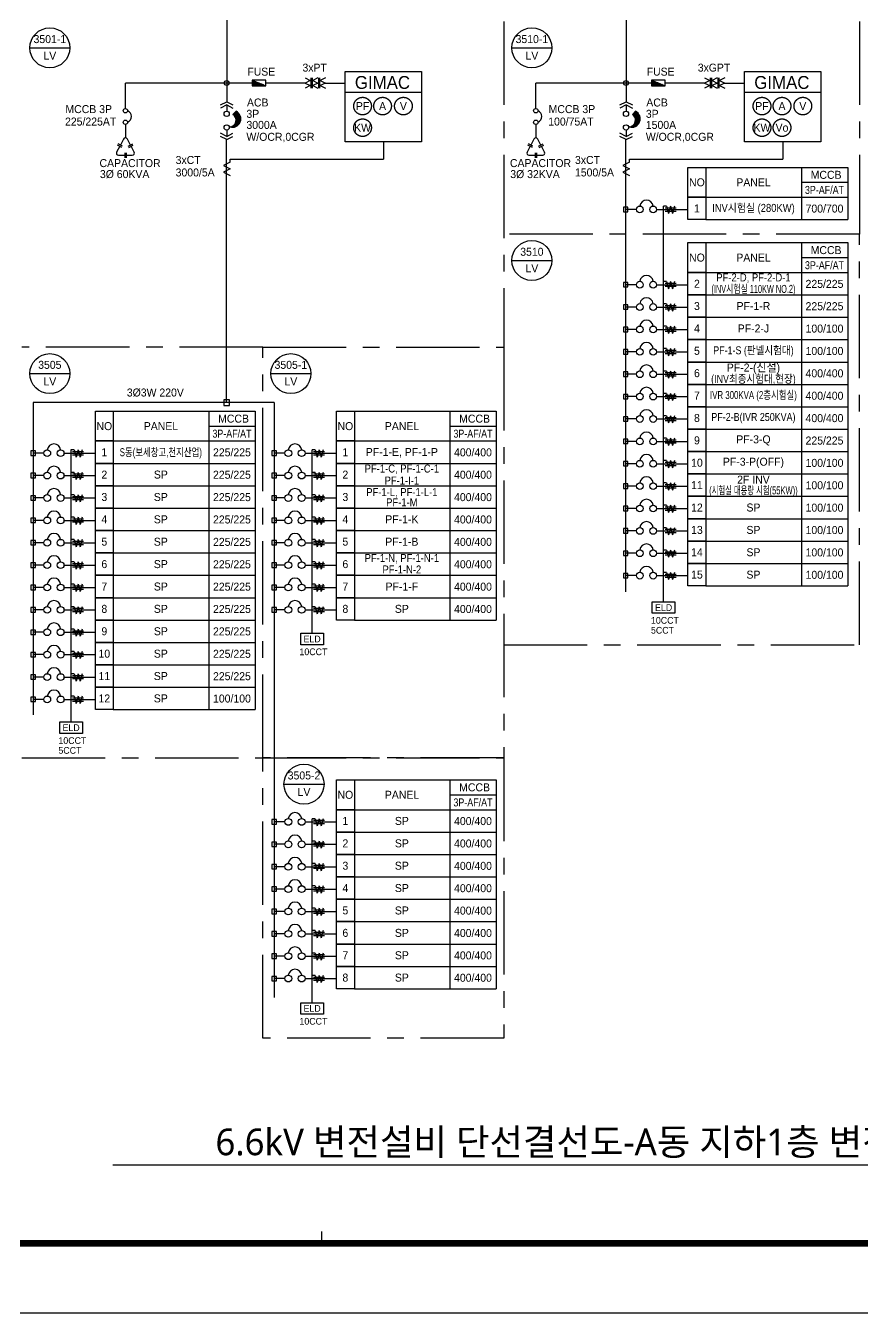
# Model space of a CAD drawing. Header units: millimetres. Extents: x 0 to 252300, y -45585 to -15885.
# Drawn here: x 141209 to 153748, y -45585 to -26273 of the extents above; entities that cross this region are included whole.
import ezdxf
from ezdxf.enums import TextEntityAlignment as Align

# ---------------------------------------------------------------- set-up
doc = ezdxf.new("R2010")
doc.units = ezdxf.units.MM
doc.header["$LTSCALE"] = 1000
for name, pattern in [('CEN', [62, 60, -1, 0, -1]), ('CENTER', [2, 1.25, -0.25, 0.25, -0.25]), ('ELP', [16.5, 14, -1, 0.5, -1])]:
    doc.linetypes.add(name, pattern=pattern)
for name, color, linetype in [('150', 6, 'Continuous'), ('50', 3, 'Continuous'), ('60', 2, 'Continuous'), ('ABC', 1, 'Continuous'), ('BUS', 6, 'Continuous'), ('L1-CEILING', 3, 'Continuous'), ('L3-GROUND', 2, 'ELP'), ('LAR', 1, 'Continuous'), ('line', 9, 'Continuous'), ('LINE3', 1, 'CENTER'), ('SYM', 3, 'Continuous'), ('TEXT', 3, 'Continuous'), ('TIT', 2, 'Continuous'), ('XR-SHEET-SHT', 5, 'Continuous'), ('XREF', 7, 'CEN')]:
    doc.layers.add(name, color=color, linetype=linetype)
doc.layers.add('XR-SHEET-TEMP', color=171, linetype='Continuous', plot=False)
doc.styles.add('GHS', font='malgun.ttf')
doc.styles.add('돋움', font='')
doc.styles.get('돋움').set_extended_font_data('Dotum')

# ---------------------------------------------------------------- blocks, each defined once
blk = doc.blocks.new('XR-FORM-EE', base_point=(461, 408))
at = {"layer": 'XR-SHEET-SHT', "color": 5}
blk.add_lwpolyline([(0, 118800), (168200, 118800), (168200, 0), (0, 0)], close=True, dxfattribs=at)
at = {"layer": 'XR-SHEET-SHT', "color": 5, "const_width": 400}
blk.add_lwpolyline([(9300, 114600), (163900, 114600), (163900, 4200), (9300, 4200)], close=True, dxfattribs=at)
at = {"layer": 'XR-SHEET-TEMP'}
blk.add_line((78000, 4200), (78000, 4900), dxfattribs=at)

msp = doc.modelspace()

# ---------------------------------------------------------------- linework, layer by layer
at = {"color": 6}
for p, q in [((142703, -27515), (142703, -27132)), ((144221, -27132), (142703, -27132)), ((144601, -27095), (144679, -27173)), ((144601, -27103), (144671, -27173)), ((144601, -27110), (144664, -27173)), ((144601, -27117), (144657, -27173)), ((144601, -27124), (144650, -27173)), ((144601, -27132), (144642, -27173)), ((144601, -27139), (144635, -27173)), ((144601, -27146), (144628, -27173)), ((144601, -27153), (144621, -27173)), ((144601, -27161), (144613, -27173)), ((144601, -27168), (144606, -27173)), ((144606, -27093), (144686, -27173)), ((144618, -27097), (144693, -27173)), ((144630, -27102), (144700, -27173)), ((144642, -27107), (144708, -27173)), ((144654, -27112), (144715, -27173)), ((144666, -27117), (144722, -27173)), ((144678, -27122), (144729, -27173)), ((144690, -27126), (144737, -27173)), ((144702, -27131), (144744, -27173)), ((144714, -27136), (144751, -27173)), ((144726, -27141), (144758, -27173)), ((144739, -27146), (144766, -27173)), ((144751, -27151), (144773, -27173)), ((144763, -27155), (144780, -27173)), ((144775, -27160), (144787, -27173)), ((144787, -27165), (144795, -27173)), ((144799, -27170), (144802, -27173)), ((148855, -27515), (148855, -27132)), ((150207, -27132), (148855, -27132)), ((150588, -27095), (150665, -27173)), ((150588, -27103), (150658, -27173)), ((150588, -27110), (150651, -27173)), ((150588, -27117), (150643, -27173)), ((150588, -27124), (150636, -27173)), ((150588, -27132), (150629, -27173)), ((150588, -27139), (150622, -27173)), ((150588, -27146), (150614, -27173)), ((150588, -27153), (150607, -27173)), ((150588, -27161), (150600, -27173)), ((150588, -27168), (150593, -27173)), ((150592, -27093), (150673, -27173)), ((150604, -27097), (150680, -27173)), ((150616, -27102), (150687, -27173)), ((150628, -27107), (150694, -27173)), ((150641, -27112), (150702, -27173)), ((150653, -27117), (150709, -27173)), ((150665, -27122), (150716, -27173)), ((150677, -27126), (150723, -27173)), ((150689, -27131), (150731, -27173)), ((150701, -27136), (150738, -27173)), ((150713, -27141), (150745, -27173)), ((150725, -27146), (150752, -27173)), ((150737, -27151), (150760, -27173)), ((150749, -27155), (150767, -27173)), ((150761, -27160), (150774, -27173)), ((150774, -27165), (150781, -27173)), ((150786, -27170), (150789, -27173)), ((144320, -27603), (144368, -27556)), ((144328, -27611), (144377, -27562)), ((144336, -27619), (144386, -27568)), ((144343, -27627), (144394, -27576)), ((144349, -27637), (144402, -27584)), ((144353, -27648), (144408, -27593)), ((144357, -27660), (144414, -27603)), ((144360, -27673), (144420, -27613)), ((150306, -27603), (150354, -27556)), ((150315, -27611), (150364, -27562)), ((150323, -27619), (150373, -27568)), ((150329, -27627), (150381, -27576)), ((150335, -27637), (150388, -27584)), ((150340, -27648), (150395, -27593)), ((150344, -27660), (150401, -27603)), ((150346, -27673), (150406, -27613)), ((142703, -27754), (142703, -27957)), ((144274, -27790), (144278, -27786)), ((144287, -27792), (144302, -27778)), ((144302, -27793), (144431, -27664)), ((144319, -27792), (144430, -27680)), ((144338, -27788), (144427, -27700)), ((144351, -27729), (144430, -27649)), ((144358, -27705), (144428, -27636)), ((144360, -27688), (144424, -27624)), ((144364, -27778), (144416, -27726)), ((148855, -27754), (148855, -27957)), ((150261, -27790), (150265, -27786)), ((150274, -27792), (150288, -27778)), ((150289, -27793), (150418, -27664)), ((150305, -27792), (150417, -27680)), ((150325, -27788), (150413, -27700)), ((150337, -27729), (150417, -27649)), ((150345, -27705), (150414, -27636)), ((150347, -27688), (150411, -27624)), ((150351, -27778), (150403, -27726)), ((142651, -28097), (142585, -28062)), ((142660, -28079), (142594, -28044)), ((142693, -28179), (142693, -28254)), ((142713, -28179), (142713, -28254)), ((142745, -28079), (142812, -28044)), ((142755, -28097), (142821, -28062)), ((148803, -28097), (148736, -28062)), ((148812, -28079), (148746, -28044)), ((148845, -28179), (148845, -28254)), ((148864, -28179), (148864, -28254)), ((148897, -28079), (148964, -28044)), ((148907, -28097), (148973, -28062)), ((150235, -28994), (150168, -28994)), ((150168, -28994), (150168, -29062)), ((150168, -29062), (150235, -29062)), ((150364, -29028), (150201, -29028)), ((150235, -29062), (150235, -28994)), ((150665, -29028), (151135, -29028)), ((150235, -30123), (150168, -30123)), ((150168, -30123), (150168, -30190)), ((150235, -30190), (150235, -30123)), ((150168, -30190), (150235, -30190)), ((150364, -30157), (150201, -30157)), ((150665, -30157), (151135, -30157)), ((150235, -30459), (150168, -30459)), ((150168, -30459), (150168, -30526)), ((150364, -30492), (150201, -30492)), ((150235, -30526), (150235, -30459)), ((150665, -30492), (151135, -30492)), ((150168, -30526), (150235, -30526)), ((150235, -30794), (150168, -30794)), ((150168, -30794), (150168, -30862)), ((150168, -30862), (150235, -30862)), ((150364, -30828), (150201, -30828)), ((150235, -30862), (150235, -30794)), ((150665, -30828), (151135, -30828)), ((150235, -31130), (150168, -31130)), ((150168, -31130), (150168, -31197)), ((150168, -31197), (150235, -31197)), ((150364, -31164), (150201, -31164)), ((150235, -31197), (150235, -31130)), ((150665, -31164), (151135, -31164)), ((150235, -31466), (150168, -31466)), ((150168, -31466), (150168, -31533)), ((150235, -31533), (150235, -31466)), ((150168, -31533), (150235, -31533)), ((150364, -31500), (150201, -31500)), ((150665, -31500), (151135, -31500)), ((150235, -31802), (150168, -31802)), ((150168, -31802), (150168, -31869)), ((150364, -31835), (150201, -31835)), ((150235, -31869), (150235, -31802)), ((150665, -31835), (151135, -31835)), ((144178, -31883), (144178, -31969)), ((144263, -31883), (144178, -31883)), ((144178, -31969), (144263, -31969)), ((144263, -31969), (144263, -31883)), ((150168, -31869), (150235, -31869)), ((150235, -32137), (150168, -32137)), ((150168, -32137), (150168, -32205)), ((150168, -32205), (150235, -32205)), ((150364, -32171), (150201, -32171)), ((150235, -32205), (150235, -32137)), ((150665, -32171), (151135, -32171)), ((150235, -32473), (150168, -32473)), ((150168, -32473), (150168, -32540)), ((150168, -32540), (150235, -32540)), ((150364, -32507), (150201, -32507)), ((150235, -32540), (150235, -32473)), ((150665, -32507), (151135, -32507)), ((141353, -32651), (141285, -32651)), ((141285, -32651), (141285, -32718)), ((141285, -32718), (141353, -32718)), ((141481, -32684), (141318, -32684)), ((141353, -32718), (141353, -32651)), ((141782, -32684), (142253, -32684)), ((144966, -32651), (144899, -32651)), ((144899, -32651), (144899, -32718)), ((144899, -32718), (144966, -32718)), ((145095, -32684), (144931, -32684)), ((144966, -32718), (144966, -32651)), ((145395, -32684), (145866, -32684)), ((150235, -32809), (150168, -32809)), ((150168, -32809), (150168, -32876)), ((150235, -32876), (150235, -32809)), ((141353, -32986), (141285, -32986)), ((141285, -32986), (141285, -33054)), ((141481, -33020), (141318, -33020)), ((141353, -33054), (141353, -32986)), ((141782, -33020), (142253, -33020)), ((144966, -32986), (144899, -32986)), ((144899, -32986), (144899, -33054)), ((145095, -33020), (144931, -33020)), ((144966, -33054), (144966, -32986)), ((145395, -33020), (145866, -33020)), ((150168, -32876), (150235, -32876)), ((150364, -32842), (150201, -32842)), ((150665, -32842), (151135, -32842)), ((141285, -33054), (141353, -33054)), ((144899, -33054), (144966, -33054)), ((150235, -33145), (150168, -33145)), ((150168, -33145), (150168, -33212)), ((150168, -33212), (150235, -33212)), ((150364, -33178), (150201, -33178)), ((150235, -33212), (150235, -33145)), ((150665, -33178), (151135, -33178)), ((141353, -33322), (141285, -33322)), ((141285, -33322), (141285, -33389)), ((141285, -33389), (141353, -33389)), ((141481, -33356), (141318, -33356)), ((141353, -33389), (141353, -33322)), ((141782, -33356), (142253, -33356)), ((144966, -33322), (144899, -33322)), ((144899, -33322), (144899, -33389)), ((144899, -33389), (144966, -33389)), ((145095, -33356), (144931, -33356)), ((144966, -33389), (144966, -33322)), ((145395, -33356), (145866, -33356)), ((150235, -33480), (150168, -33480)), ((150168, -33480), (150168, -33548)), ((150168, -33548), (150235, -33548)), ((150364, -33514), (150201, -33514)), ((150235, -33548), (150235, -33480)), ((150665, -33514), (151135, -33514)), ((141353, -33658), (141285, -33658)), ((141285, -33658), (141285, -33725)), ((141285, -33725), (141353, -33725)), ((141481, -33692), (141318, -33692)), ((141353, -33725), (141353, -33658)), ((141782, -33692), (142253, -33692)), ((144966, -33658), (144899, -33658)), ((144899, -33658), (144899, -33725)), ((144899, -33725), (144966, -33725)), ((145095, -33692), (144931, -33692)), ((144966, -33725), (144966, -33658)), ((145395, -33692), (145866, -33692)), ((150235, -33816), (150168, -33816)), ((150168, -33816), (150168, -33883)), ((150168, -33883), (150235, -33883)), ((150364, -33850), (150201, -33850)), ((150235, -33883), (150235, -33816)), ((150665, -33850), (151135, -33850)), ((141353, -33994), (141285, -33994)), ((141285, -33994), (141285, -34061)), ((141285, -34061), (141353, -34061)), ((141481, -34027), (141318, -34027)), ((141353, -34061), (141353, -33994)), ((141782, -34027), (142253, -34027)), ((144966, -33994), (144899, -33994)), ((144899, -33994), (144899, -34061)), ((144899, -34061), (144966, -34061)), ((145095, -34027), (144931, -34027)), ((144966, -34061), (144966, -33994)), ((145395, -34027), (145866, -34027)), ((150235, -34152), (150168, -34152)), ((150168, -34152), (150168, -34219)), ((150235, -34219), (150235, -34152)), ((141353, -34329), (141285, -34329)), ((141285, -34329), (141285, -34397)), ((141481, -34363), (141318, -34363)), ((141353, -34397), (141353, -34329)), ((141782, -34363), (142253, -34363)), ((144966, -34329), (144899, -34329)), ((144899, -34329), (144899, -34397)), ((145095, -34363), (144931, -34363)), ((144966, -34397), (144966, -34329)), ((145395, -34363), (145866, -34363)), ((150168, -34219), (150235, -34219)), ((150364, -34185), (150201, -34185)), ((150665, -34185), (151135, -34185)), ((141285, -34397), (141353, -34397)), ((144899, -34397), (144966, -34397)), ((150235, -34487), (150168, -34487)), ((150168, -34487), (150168, -34555)), ((150168, -34555), (150235, -34555)), ((150364, -34521), (150201, -34521)), ((150235, -34555), (150235, -34487)), ((150665, -34521), (151135, -34521)), ((141353, -34665), (141285, -34665)), ((141285, -34665), (141285, -34732)), ((141285, -34732), (141353, -34732)), ((141481, -34699), (141318, -34699)), ((141353, -34732), (141353, -34665)), ((141782, -34699), (142253, -34699)), ((144966, -34665), (144899, -34665)), ((144899, -34665), (144899, -34732)), ((144899, -34732), (144966, -34732)), ((145095, -34699), (144931, -34699)), ((144966, -34732), (144966, -34665)), ((145395, -34699), (145866, -34699)), ((141353, -35001), (141285, -35001)), ((141285, -35001), (141285, -35068)), ((141285, -35068), (141353, -35068)), ((141481, -35034), (141318, -35034)), ((141353, -35068), (141353, -35001)), ((141782, -35034), (142253, -35034)), ((144966, -35001), (144899, -35001)), ((144899, -35001), (144899, -35068)), ((144899, -35068), (144966, -35068)), ((145095, -35034), (144931, -35034)), ((144966, -35068), (144966, -35001)), ((145395, -35034), (145866, -35034)), ((141353, -35337), (141285, -35337)), ((141285, -35337), (141285, -35404)), ((141353, -35404), (141353, -35337)), ((141285, -35404), (141353, -35404)), ((141481, -35370), (141318, -35370)), ((141782, -35370), (142253, -35370)), ((141353, -35672), (141285, -35672)), ((141285, -35672), (141285, -35740)), ((141481, -35706), (141318, -35706)), ((141353, -35740), (141353, -35672)), ((141782, -35706), (142253, -35706)), ((141285, -35740), (141353, -35740)), ((141353, -36008), (141285, -36008)), ((141285, -36008), (141285, -36075)), ((141285, -36075), (141353, -36075)), ((141481, -36042), (141318, -36042)), ((141353, -36075), (141353, -36008)), ((141782, -36042), (142253, -36042)), ((141353, -36344), (141285, -36344)), ((141285, -36344), (141285, -36411)), ((141285, -36411), (141353, -36411)), ((141481, -36377), (141318, -36377)), ((141353, -36411), (141353, -36344)), ((141782, -36377), (142253, -36377)), ((144966, -38181), (144899, -38181)), ((144899, -38181), (144899, -38249)), ((145095, -38215), (144931, -38215)), ((144966, -38249), (144966, -38181)), ((145395, -38215), (145866, -38215)), ((144899, -38249), (144966, -38249)), ((144966, -38517), (144899, -38517)), ((144899, -38517), (144899, -38585)), ((144899, -38585), (144966, -38585)), ((145095, -38551), (144931, -38551)), ((144966, -38585), (144966, -38517)), ((145395, -38551), (145866, -38551)), ((144966, -38853), (144899, -38853)), ((144899, -38853), (144899, -38920)), ((144899, -38920), (144966, -38920)), ((145095, -38887), (144931, -38887)), ((144966, -38920), (144966, -38853)), ((145395, -38887), (145866, -38887)), ((144966, -39189), (144899, -39189)), ((144899, -39189), (144899, -39256)), ((144966, -39256), (144966, -39189)), ((144899, -39256), (144966, -39256)), ((145095, -39222), (144931, -39222)), ((145395, -39222), (145866, -39222)), ((144966, -39524), (144899, -39524)), ((144899, -39524), (144899, -39592)), ((145095, -39558), (144931, -39558)), ((144966, -39592), (144966, -39524)), ((145395, -39558), (145866, -39558)), ((144899, -39592), (144966, -39592)), ((144966, -39860), (144899, -39860)), ((144899, -39860), (144899, -39927)), ((144899, -39927), (144966, -39927)), ((145095, -39894), (144931, -39894)), ((144966, -39927), (144966, -39860)), ((145395, -39894), (145866, -39894)), ((144966, -40196), (144899, -40196)), ((144899, -40196), (144899, -40263)), ((144899, -40263), (144966, -40263)), ((145095, -40230), (144931, -40230)), ((144966, -40263), (144966, -40196)), ((145395, -40230), (145866, -40230)), ((144966, -40532), (144899, -40532)), ((144899, -40532), (144899, -40599)), ((144966, -40599), (144966, -40532)), ((144899, -40599), (144966, -40599)), ((145095, -40565), (144931, -40565)), ((145395, -40565), (145866, -40565))]:
    msp.add_line(p, q, dxfattribs=at)
for centre, radius in [((144221, -27132), 36.4), ((150207, -27132), 36.4), ((142703, -27548), 32.8), ((148855, -27548), 32.8), ((142703, -27721), 32.8), ((148855, -27721), 32.8), ((150414, -29028), 50.5), ((150614, -29028), 50.5), ((150414, -30157), 50.5), ((150614, -30157), 50.5), ((150414, -30492), 50.5), ((150614, -30492), 50.5), ((150414, -30828), 50.5), ((150614, -30828), 50.5), ((150414, -31164), 50.5), ((150614, -31164), 50.5), ((150414, -31500), 50.5), ((150614, -31500), 50.5), ((150414, -31835), 50.5), ((150614, -31835), 50.5), ((150414, -32171), 50.5), ((150614, -32171), 50.5), ((141532, -32684), 50.5), ((141732, -32684), 50.5), ((145145, -32684), 50.5), ((145345, -32684), 50.5), ((150414, -32507), 50.5), ((150614, -32507), 50.5), ((150414, -32842), 50.5), ((150614, -32842), 50.5), ((141532, -33020), 50.5), ((141732, -33020), 50.5), ((145145, -33020), 50.5), ((145345, -33020), 50.5), ((150414, -33178), 50.5), ((150614, -33178), 50.5), ((141532, -33356), 50.5), ((141732, -33356), 50.5), ((145145, -33356), 50.5), ((145345, -33356), 50.5), ((150414, -33514), 50.5), ((150614, -33514), 50.5), ((141532, -33692), 50.5), ((141732, -33692), 50.5), ((145145, -33692), 50.5), ((145345, -33692), 50.5), ((141532, -34027), 50.5), ((141732, -34027), 50.5), ((145145, -34027), 50.5), ((145345, -34027), 50.5), ((150414, -33850), 50.5), ((150614, -33850), 50.5), ((150414, -34185), 50.5), ((150614, -34185), 50.5), ((141532, -34363), 50.5), ((141732, -34363), 50.5), ((145145, -34363), 50.5), ((145345, -34363), 50.5), ((150414, -34521), 50.5), ((150614, -34521), 50.5), ((141532, -34699), 50.5), ((141732, -34699), 50.5), ((145145, -34699), 50.5), ((145345, -34699), 50.5), ((141532, -35034), 50.5), ((141732, -35034), 50.5), ((145145, -35034), 50.5), ((145345, -35034), 50.5), ((141532, -35370), 50.5), ((141732, -35370), 50.5), ((141532, -35706), 50.5), ((141732, -35706), 50.5), ((141532, -36042), 50.5), ((141732, -36042), 50.5), ((141532, -36377), 50.5), ((141732, -36377), 50.5), ((145145, -38215), 50.5), ((145345, -38215), 50.5), ((145145, -38551), 50.5), ((145345, -38551), 50.5), ((145145, -38887), 50.5), ((145345, -38887), 50.5), ((145145, -39222), 50.5), ((145345, -39222), 50.5), ((145145, -39558), 50.5), ((145345, -39558), 50.5), ((145145, -39894), 50.5), ((145345, -39894), 50.5), ((145145, -40230), 50.5), ((145345, -40230), 50.5), ((145145, -40565), 50.5), ((145345, -40565), 50.5)]:
    msp.add_circle(centre, radius, dxfattribs=at)
for centre, radius, start, end in [((142699, -27634), 94.2, 293.0132, 66.9868), ((148851, -27634), 94.2, 293.0132, 66.9868), ((150514, -28990), 101, 6.973, 173.027), ((150514, -30118), 101, 6.973, 173.027), ((150514, -30454), 101, 6.973, 173.027), ((150514, -30790), 101, 6.973, 173.027), ((150514, -31125), 101, 6.973, 173.027), ((150514, -31461), 101, 6.973, 173.027), ((150514, -31797), 101, 6.973, 173.027), ((150514, -32133), 101, 6.973, 173.027), ((150514, -32468), 101, 6.973, 173.027), ((141632, -32646), 101, 6.973, 173.027), ((145245, -32646), 101, 6.973, 173.027), ((150514, -32804), 101, 6.973, 173.027), ((141632, -32982), 101, 6.973, 173.027), ((145245, -32982), 101, 6.973, 173.027), ((150514, -33140), 101, 6.973, 173.027), ((141632, -33317), 101, 6.973, 173.027), ((145245, -33317), 101, 6.973, 173.027), ((150514, -33476), 101, 6.973, 173.027), ((141632, -33653), 101, 6.973, 173.027), ((145245, -33653), 101, 6.973, 173.027), ((150514, -33811), 101, 6.973, 173.027), ((141632, -33989), 101, 6.973, 173.027), ((145245, -33989), 101, 6.973, 173.027), ((150514, -34147), 101, 6.973, 173.027), ((141632, -34325), 101, 6.973, 173.027), ((145245, -34325), 101, 6.973, 173.027), ((141632, -34660), 101, 6.973, 173.027), ((145245, -34660), 101, 6.973, 173.027), ((150514, -34483), 101, 6.973, 173.027), ((141632, -34996), 101, 6.973, 173.027), ((145245, -34996), 101, 6.973, 173.027), ((141632, -35332), 101, 6.973, 173.027), ((141632, -35668), 101, 6.973, 173.027), ((141632, -36003), 101, 6.973, 173.027), ((141632, -36339), 101, 6.973, 173.027), ((145245, -38177), 101, 6.973, 173.027), ((145245, -38513), 101, 6.973, 173.027), ((145245, -38848), 101, 6.973, 173.027), ((145245, -39184), 101, 6.973, 173.027), ((145245, -39520), 101, 6.973, 173.027), ((145245, -39855), 101, 6.973, 173.027), ((145245, -40191), 101, 6.973, 173.027), ((145245, -40527), 101, 6.973, 173.027)]:
    msp.add_arc(centre, radius, start, end, dxfattribs=at)
at = {"layer": '150', "color": 6}
for p, q in [((145397, -27054), (145474, -27093)), ((145474, -27093), (145397, -27132)), ((145397, -27132), (145474, -27171)), ((145474, -27171), (145397, -27210)), ((145588, -27054), (145510, -27093)), ((145510, -27093), (145588, -27132)), ((145588, -27132), (145510, -27171)), ((145510, -27171), (145588, -27210)), ((145701, -27054), (145623, -27093)), ((145623, -27093), (145701, -27132)), ((145701, -27132), (145623, -27171)), ((145623, -27171), (145701, -27210)), ((151383, -27054), (151461, -27093)), ((151461, -27093), (151383, -27132)), ((151383, -27132), (151461, -27171)), ((151461, -27171), (151383, -27210)), ((151574, -27054), (151496, -27093)), ((151496, -27093), (151574, -27132)), ((151574, -27132), (151496, -27171)), ((151496, -27171), (151574, -27210)), ((151687, -27054), (151610, -27093)), ((151610, -27093), (151687, -27132)), ((151687, -27132), (151610, -27171)), ((151610, -27171), (151687, -27210)), ((144271, -28321), (144171, -28371)), ((144171, -28371), (144271, -28421)), ((144271, -28272), (144420, -28272)), ((144271, -28321), (144271, -28272)), ((150257, -28321), (150158, -28371)), ((150158, -28371), (150257, -28421)), ((150257, -28272), (150407, -28272)), ((150257, -28321), (150257, -28272)), ((144271, -28421), (144171, -28471)), ((144171, -28471), (144271, -28520)), ((150257, -28421), (150158, -28471)), ((150158, -28471), (150257, -28520))]:
    msp.add_line(p, q, dxfattribs=at)
at = {"layer": '50', "color": 6}
for p, q in [((144601, -27091), (144806, -27173)), ((144601, -27091), (144601, -27173)), ((144806, -27091), (144601, -27091)), ((144601, -27173), (144806, -27173)), ((144806, -27173), (144806, -27091)), ((145397, -27132), (144806, -27132)), ((145701, -27132), (145997, -27132)), ((150588, -27091), (150793, -27173)), ((150588, -27091), (150588, -27173)), ((150793, -27091), (150588, -27091)), ((150588, -27173), (150793, -27173)), ((150793, -27173), (150793, -27091)), ((151383, -27132), (150793, -27132)), ((151687, -27132), (151984, -27132))]:
    msp.add_line(p, q, dxfattribs=at)
at = {"layer": '60', "color": 6}
for p, q in [((142674, -27974), (142627, -28062)), ((142779, -28062), (142732, -27974)), ((148826, -27974), (148779, -28062)), ((148930, -28062), (148884, -27974)), ((142618, -28079), (142571, -28167)), ((142835, -28167), (142788, -28079)), ((148770, -28079), (148723, -28167)), ((148986, -28167), (148940, -28079)), ((142600, -28215), (142693, -28215)), ((142713, -28215), (142806, -28215)), ((148752, -28215), (148845, -28215)), ((148864, -28215), (148958, -28215))]:
    msp.add_line(p, q, dxfattribs=at)
for centre, start, end in [((142703, -27989), 28.0354, 151.9646), ((148855, -27989), 28.0354, 151.9646), ((142600, -28183), 151.9646, 270), ((142806, -28183), 270, 28.0354), ((148752, -28183), 151.9646, 270), ((148958, -28183), 270, 28.0354)]:
    msp.add_arc(centre, 32.8, start, end, dxfattribs=at)
at = {"layer": 'ABC', "color": 6}
for p, q in [((141270, -26604), (141869, -26604)), ((148497, -26604), (149096, -26604))]:
    msp.add_line(p, q, dxfattribs=at)
for centre in [(141570, -26604), (148796, -26604)]:
    msp.add_circle(centre, 300, dxfattribs=at)
at = {"layer": 'BUS', "color": 6}
for p, q in [((150207, -25880), (150207, -27413)), ((144221, -26092), (144221, -27413)), ((144214, -27975), (144214, -31926)), ((150201, -27975), (150201, -34765)), ((144931, -31926), (141318, -31926)), ((141318, -31926), (141318, -36611)), ((144931, -31926), (144931, -40851))]:
    msp.add_line(p, q, dxfattribs=at)
at = {"layer": 'L1-CEILING', "color": 6}
for p, q in [((144601, -27132), (144221, -27132)), ((145484, -27054), (145484, -27210)), ((145500, -27054), (145500, -27210)), ((145597, -27054), (145597, -27210)), ((145614, -27054), (145614, -27210)), ((150588, -27132), (150207, -27132)), ((151470, -27054), (151470, -27210)), ((151487, -27054), (151487, -27210)), ((151584, -27054), (151584, -27210)), ((151600, -27054), (151600, -27210)), ((146570, -28013), (146570, -28272)), ((152556, -28013), (152556, -28272))]:
    msp.add_line(p, q, dxfattribs=at)
at = {"layer": 'L3-GROUND', "color": 6}
for p, q in [((145997, -26961), (147142, -26961)), ((145997, -28013), (145997, -26961)), ((147142, -26961), (147142, -28013)), ((151984, -26961), (153129, -26961)), ((151984, -28013), (151984, -26961)), ((153129, -26961), (153129, -28013)), ((145997, -27271), (147142, -27271)), ((151984, -27271), (153129, -27271)), ((147142, -28013), (145997, -28013)), ((153129, -28013), (151984, -28013))]:
    msp.add_line(p, q, dxfattribs=at)
for centre in [(146258, -27478), (146558, -27478), (146870, -27478), (152245, -27478), (152545, -27478), (152857, -27478), (146258, -27802), (152245, -27802), (152545, -27802)]:
    msp.add_circle(centre, 132, dxfattribs=at)
at = {"layer": 'line', "color": 6}
for p, q in [((144126, -27460), (144221, -27413)), ((144221, -27413), (144315, -27460)), ((150113, -27460), (150207, -27413)), ((150207, -27413), (150302, -27460)), ((144221, -27460), (144126, -27507)), ((144221, -27460), (144221, -27554)), ((144221, -27460), (144315, -27507)), ((144315, -27602), (144362, -27554)), ((150207, -27460), (150113, -27507)), ((150207, -27460), (150207, -27554)), ((150207, -27460), (150302, -27507)), ((150302, -27602), (150349, -27554)), ((144221, -27932), (144126, -27884)), ((144221, -27979), (144126, -27932)), ((144221, -27837), (144221, -27932)), ((144221, -27932), (144315, -27884)), ((144221, -27979), (144315, -27932)), ((150207, -27932), (150113, -27884)), ((150207, -27979), (150113, -27932)), ((150207, -27837), (150207, -27932)), ((150207, -27932), (150302, -27884)), ((150207, -27979), (150302, -27932))]:
    msp.add_line(p, q, dxfattribs=at)
at = {"layer": 'line', "color": 6, "linetype": 'Continuous'}
for p, q in [((144420, -28272), (146570, -28272)), ((150407, -28272), (152556, -28272))]:
    msp.add_line(p, q, dxfattribs=at)
at = {"layer": 'line', "color": 6}
for centre in [(144221, -27594), (150207, -27594), (144221, -27798), (150207, -27798)]:
    msp.add_circle(centre, 39.3, dxfattribs=at)
for centre, radius, start, end in [((144306, -27669), 127, 252.5973, 63.7999), ((144260, -27688), 102, 274.3987, 57.5288), ((150293, -27669), 127, 252.5973, 63.7999), ((150247, -27688), 102, 274.3987, 57.5288)]:
    msp.add_arc(centre, radius, start, end, dxfattribs=at)
at = {"layer": 'LINE3', "color": 6}
for p, q in [((148376, -26208), (148376, -31095)), ((153709, -26208), (153709, -29398)), ((153709, -29398), (148376, -29398)), ((153709, -29398), (148376, -29398)), ((153709, -35558), (153709, -29398)), ((144762, -31095), (141149, -31095)), ((144762, -37253), (144762, -31095)), ((144762, -37253), (144762, -31095)), ((144762, -31095), (148376, -31095)), ((148376, -31095), (148376, -37253)), ((148376, -35558), (153709, -35558)), ((141149, -37253), (144762, -37253)), ((148376, -37253), (144762, -37253)), ((144762, -41457), (144762, -37253)), ((144762, -37253), (148376, -37253)), ((148376, -37253), (148376, -41457)), ((148376, -41457), (144762, -41457))]:
    msp.add_line(p, q, dxfattribs=at)
at = {"layer": 'SYM', "color": 6}
for p, q in [((150816, -28980), (150770, -28980)), ((150771, -34914), (150771, -28980)), ((150792, -29004), (150957, -29004)), ((150792, -29052), (150957, -29052)), ((150816, -28980), (150846, -29088)), ((150875, -28980), (150846, -29088)), ((150875, -28980), (150905, -29088)), ((150935, -28980), (150905, -29088)), ((148497, -29794), (149096, -29794)), ((150816, -30109), (150770, -30109)), ((150816, -30109), (150846, -30217)), ((150875, -30109), (150846, -30217)), ((150875, -30109), (150905, -30217)), ((150935, -30109), (150905, -30217)), ((150792, -30133), (150957, -30133)), ((150792, -30181), (150957, -30181)), ((150816, -30444), (150770, -30444)), ((150792, -30469), (150957, -30469)), ((150816, -30444), (150846, -30552)), ((150875, -30444), (150846, -30552)), ((150875, -30444), (150905, -30552)), ((150935, -30444), (150905, -30552)), ((150792, -30517), (150957, -30517)), ((150816, -30780), (150770, -30780)), ((150792, -30804), (150957, -30804)), ((150792, -30853), (150957, -30853)), ((150816, -30780), (150846, -30888)), ((150875, -30780), (150846, -30888)), ((150875, -30780), (150905, -30888)), ((150935, -30780), (150905, -30888)), ((150816, -31116), (150770, -31116)), ((150792, -31140), (150957, -31140)), ((150792, -31188), (150957, -31188)), ((150816, -31116), (150846, -31224)), ((150875, -31116), (150846, -31224)), ((150875, -31116), (150905, -31224)), ((150935, -31116), (150905, -31224)), ((150816, -31452), (150770, -31452)), ((150792, -31476), (150957, -31476)), ((150816, -31452), (150846, -31560)), ((150875, -31452), (150846, -31560)), ((150875, -31452), (150905, -31560)), ((150935, -31452), (150905, -31560)), ((141270, -31491), (141869, -31491)), ((144883, -31491), (145483, -31491)), ((150792, -31524), (150957, -31524)), ((150816, -31787), (150770, -31787)), ((150792, -31812), (150957, -31812)), ((150792, -31860), (150957, -31860)), ((150816, -31787), (150846, -31895)), ((150875, -31787), (150846, -31895)), ((150875, -31787), (150905, -31895)), ((150935, -31787), (150905, -31895)), ((150816, -32123), (150770, -32123)), ((150792, -32147), (150957, -32147)), ((150792, -32195), (150957, -32195)), ((150816, -32123), (150846, -32231)), ((150875, -32123), (150846, -32231)), ((150875, -32123), (150905, -32231)), ((150935, -32123), (150905, -32231)), ((141933, -32636), (141887, -32636)), ((141889, -36716), (141888, -32636)), ((141933, -32636), (141963, -32744)), ((141993, -32636), (141963, -32744)), ((141993, -32636), (142023, -32744)), ((142053, -32636), (142023, -32744)), ((145546, -32636), (145501, -32636)), ((145502, -35385), (145502, -32636)), ((145546, -32636), (145576, -32744)), ((145606, -32636), (145576, -32744)), ((145606, -32636), (145636, -32744)), ((145666, -32636), (145636, -32744)), ((150816, -32459), (150770, -32459)), ((150792, -32483), (150957, -32483)), ((150792, -32531), (150957, -32531)), ((150816, -32459), (150846, -32567)), ((150875, -32459), (150846, -32567)), ((150875, -32459), (150905, -32567)), ((150935, -32459), (150905, -32567)), ((141910, -32661), (142075, -32661)), ((141910, -32709), (142075, -32709)), ((145523, -32661), (145688, -32661)), ((145523, -32709), (145688, -32709)), ((150816, -32795), (150770, -32795)), ((150792, -32819), (150957, -32819)), ((150816, -32795), (150846, -32903)), ((150875, -32795), (150846, -32903)), ((150875, -32795), (150905, -32903)), ((150935, -32795), (150905, -32903)), ((141933, -32972), (141887, -32972)), ((141910, -32996), (142075, -32996)), ((141933, -32972), (141963, -33080)), ((141993, -32972), (141963, -33080)), ((141993, -32972), (142023, -33080)), ((142053, -32972), (142023, -33080)), ((145546, -32972), (145501, -32972)), ((145523, -32996), (145688, -32996)), ((145546, -32972), (145576, -33080)), ((145606, -32972), (145576, -33080)), ((145606, -32972), (145636, -33080)), ((145666, -32972), (145636, -33080)), ((150792, -32867), (150957, -32867)), ((141910, -33045), (142075, -33045)), ((145523, -33045), (145688, -33045)), ((150816, -33130), (150770, -33130)), ((150792, -33154), (150957, -33154)), ((150792, -33203), (150957, -33203)), ((150816, -33130), (150846, -33238)), ((150875, -33130), (150846, -33238)), ((150875, -33130), (150905, -33238)), ((150935, -33130), (150905, -33238)), ((141933, -33308), (141887, -33308)), ((141910, -33332), (142075, -33332)), ((141910, -33380), (142075, -33380)), ((141933, -33308), (141963, -33416)), ((141993, -33308), (141963, -33416)), ((141993, -33308), (142023, -33416)), ((142053, -33308), (142023, -33416)), ((145546, -33308), (145501, -33308)), ((145523, -33332), (145688, -33332)), ((145523, -33380), (145688, -33380)), ((145546, -33308), (145576, -33416)), ((145606, -33308), (145576, -33416)), ((145606, -33308), (145636, -33416)), ((145666, -33308), (145636, -33416)), ((150816, -33466), (150770, -33466)), ((150792, -33490), (150957, -33490)), ((150792, -33538), (150957, -33538)), ((150816, -33466), (150846, -33574)), ((150875, -33466), (150846, -33574)), ((150875, -33466), (150905, -33574)), ((150935, -33466), (150905, -33574)), ((141933, -33644), (141887, -33644)), ((141910, -33668), (142075, -33668)), ((141910, -33716), (142075, -33716)), ((141933, -33644), (141963, -33752)), ((141993, -33644), (141963, -33752)), ((141993, -33644), (142023, -33752)), ((142053, -33644), (142023, -33752)), ((145546, -33644), (145501, -33644)), ((145523, -33668), (145688, -33668)), ((145523, -33716), (145688, -33716)), ((145546, -33644), (145576, -33752)), ((145606, -33644), (145576, -33752)), ((145606, -33644), (145636, -33752)), ((145666, -33644), (145636, -33752)), ((141933, -33979), (141887, -33979)), ((141933, -33979), (141963, -34087)), ((141993, -33979), (141963, -34087)), ((141993, -33979), (142023, -34087)), ((142053, -33979), (142023, -34087)), ((145546, -33979), (145501, -33979)), ((145546, -33979), (145576, -34087)), ((145606, -33979), (145576, -34087)), ((145606, -33979), (145636, -34087)), ((145666, -33979), (145636, -34087)), ((150816, -33802), (150770, -33802)), ((150792, -33826), (150957, -33826)), ((150792, -33874), (150957, -33874)), ((150816, -33802), (150846, -33910)), ((150875, -33802), (150846, -33910)), ((150875, -33802), (150905, -33910)), ((150935, -33802), (150905, -33910)), ((141910, -34004), (142075, -34004)), ((141910, -34052), (142075, -34052)), ((145523, -34004), (145688, -34004)), ((145523, -34052), (145688, -34052)), ((150816, -34138), (150770, -34138)), ((150792, -34162), (150957, -34162)), ((150816, -34138), (150846, -34246)), ((150875, -34138), (150846, -34246)), ((150875, -34138), (150905, -34246)), ((150935, -34138), (150905, -34246)), ((141933, -34315), (141887, -34315)), ((141910, -34339), (142075, -34339)), ((141933, -34315), (141963, -34423)), ((141993, -34315), (141963, -34423)), ((141993, -34315), (142023, -34423)), ((142053, -34315), (142023, -34423)), ((145546, -34315), (145501, -34315)), ((145523, -34339), (145688, -34339)), ((145546, -34315), (145576, -34423)), ((145606, -34315), (145576, -34423)), ((145606, -34315), (145636, -34423)), ((145666, -34315), (145636, -34423)), ((150792, -34210), (150957, -34210)), ((141910, -34387), (142075, -34387)), ((145523, -34387), (145688, -34387)), ((150816, -34473), (150770, -34473)), ((150792, -34497), (150957, -34497)), ((150792, -34546), (150957, -34546)), ((150816, -34473), (150846, -34581)), ((150875, -34473), (150846, -34581)), ((150875, -34473), (150905, -34581)), ((150935, -34473), (150905, -34581)), ((141933, -34651), (141887, -34651)), ((141910, -34675), (142075, -34675)), ((141910, -34723), (142075, -34723)), ((141933, -34651), (141963, -34759)), ((141993, -34651), (141963, -34759)), ((141993, -34651), (142023, -34759)), ((142053, -34651), (142023, -34759)), ((145546, -34651), (145501, -34651)), ((145523, -34675), (145688, -34675)), ((145523, -34723), (145688, -34723)), ((145546, -34651), (145576, -34759)), ((145606, -34651), (145576, -34759)), ((145606, -34651), (145636, -34759)), ((145666, -34651), (145636, -34759)), ((150601, -34914), (150941, -34914)), ((150601, -35086), (150601, -34914)), ((150941, -34914), (150941, -35086)), ((141933, -34987), (141887, -34987)), ((141910, -35011), (142075, -35011)), ((141910, -35059), (142075, -35059)), ((141933, -34987), (141963, -35095)), ((141993, -34987), (141963, -35095)), ((141993, -34987), (142023, -35095)), ((142053, -34987), (142023, -35095)), ((145546, -34987), (145501, -34987)), ((145523, -35011), (145688, -35011)), ((145523, -35059), (145688, -35059)), ((145546, -34987), (145576, -35095)), ((145606, -34987), (145576, -35095)), ((145606, -34987), (145636, -35095)), ((145666, -34987), (145636, -35095)), ((150941, -35086), (150601, -35086)), ((141933, -35322), (141887, -35322)), ((141933, -35322), (141963, -35430)), ((141993, -35322), (141963, -35430)), ((141993, -35322), (142023, -35430)), ((142053, -35322), (142023, -35430)), ((141910, -35347), (142075, -35347)), ((141910, -35395), (142075, -35395)), ((145332, -35385), (145672, -35385)), ((145332, -35558), (145332, -35385)), ((145672, -35385), (145672, -35558)), ((141933, -35658), (141887, -35658)), ((141910, -35682), (142075, -35682)), ((141933, -35658), (141963, -35766)), ((141993, -35658), (141963, -35766)), ((141993, -35658), (142023, -35766)), ((142053, -35658), (142023, -35766)), ((145672, -35558), (145332, -35558)), ((141910, -35730), (142075, -35730)), ((141933, -35994), (141887, -35994)), ((141910, -36018), (142075, -36018)), ((141910, -36066), (142075, -36066)), ((141933, -35994), (141963, -36102)), ((141993, -35994), (141963, -36102)), ((141993, -35994), (142023, -36102)), ((142053, -35994), (142023, -36102)), ((141933, -36330), (141887, -36330)), ((141910, -36354), (142075, -36354)), ((141910, -36402), (142075, -36402)), ((141933, -36330), (141963, -36438)), ((141993, -36330), (141963, -36438)), ((141993, -36330), (142023, -36438)), ((142053, -36330), (142023, -36438)), ((141718, -36716), (142059, -36716)), ((141718, -36889), (141718, -36716)), ((142059, -36716), (142059, -36889)), ((142059, -36889), (141718, -36889)), ((145081, -37649), (145680, -37649)), ((145546, -38167), (145501, -38167)), ((145502, -40927), (145502, -38167)), ((145523, -38191), (145688, -38191)), ((145546, -38167), (145576, -38275)), ((145606, -38167), (145576, -38275)), ((145606, -38167), (145636, -38275)), ((145666, -38167), (145636, -38275)), ((145523, -38240), (145688, -38240)), ((145546, -38503), (145501, -38503)), ((145523, -38527), (145688, -38527)), ((145523, -38575), (145688, -38575)), ((145546, -38503), (145576, -38611)), ((145606, -38503), (145576, -38611)), ((145606, -38503), (145636, -38611)), ((145666, -38503), (145636, -38611)), ((145546, -38839), (145501, -38839)), ((145523, -38863), (145688, -38863)), ((145523, -38911), (145688, -38911)), ((145546, -38839), (145576, -38947)), ((145606, -38839), (145576, -38947)), ((145606, -38839), (145636, -38947)), ((145666, -38839), (145636, -38947)), ((145546, -39175), (145501, -39175)), ((145523, -39199), (145688, -39199)), ((145546, -39175), (145576, -39283)), ((145606, -39175), (145576, -39283)), ((145606, -39175), (145636, -39283)), ((145666, -39175), (145636, -39283)), ((145523, -39247), (145688, -39247)), ((145546, -39510), (145501, -39510)), ((145523, -39534), (145688, -39534)), ((145523, -39583), (145688, -39583)), ((145546, -39510), (145576, -39618)), ((145606, -39510), (145576, -39618)), ((145606, -39510), (145636, -39618)), ((145666, -39510), (145636, -39618)), ((145546, -39846), (145501, -39846)), ((145523, -39870), (145688, -39870)), ((145523, -39918), (145688, -39918)), ((145546, -39846), (145576, -39954)), ((145606, -39846), (145576, -39954)), ((145606, -39846), (145636, -39954)), ((145666, -39846), (145636, -39954)), ((145546, -40182), (145501, -40182)), ((145523, -40206), (145688, -40206)), ((145523, -40254), (145688, -40254)), ((145546, -40182), (145576, -40290)), ((145606, -40182), (145576, -40290)), ((145606, -40182), (145636, -40290)), ((145666, -40182), (145636, -40290)), ((145546, -40517), (145501, -40517)), ((145523, -40542), (145688, -40542)), ((145546, -40517), (145576, -40625)), ((145606, -40517), (145576, -40625)), ((145606, -40517), (145636, -40625)), ((145666, -40517), (145636, -40625)), ((145523, -40590), (145688, -40590)), ((145332, -40927), (145672, -40927)), ((145332, -41100), (145332, -40927)), ((145672, -40927), (145672, -41100)), ((145672, -41100), (145332, -41100))]:
    msp.add_line(p, q, dxfattribs=at)
for centre in [(148796, -29794), (141570, -31491), (145183, -31491), (145380, -37649)]:
    msp.add_circle(centre, 300, dxfattribs=at)
at = {"layer": 'TEXT', "color": 6}
for p, q in [((151135, -28845), (151135, -28397)), ((151135, -28397), (151404, -28397)), ((151404, -28397), (151404, -29181)), ((151404, -28397), (153530, -28397)), ((151404, -28397), (151404, -28845)), ((152835, -28397), (152835, -29181)), ((153530, -28397), (153530, -29181)), ((152835, -28621), (153530, -28621)), ((151135, -29181), (151135, -28845)), ((151135, -28845), (151404, -28845)), ((151404, -28845), (151135, -28845)), ((151404, -28845), (153530, -28845)), ((151404, -28845), (151404, -29181)), ((151404, -29181), (151135, -29181)), ((151404, -29181), (153530, -29181)), ((151135, -29974), (151135, -29526)), ((151135, -29526), (151404, -29526)), ((151404, -29526), (151404, -30309)), ((151404, -29526), (153530, -29526)), ((151404, -29526), (151404, -29974)), ((152835, -29526), (152835, -34674)), ((153530, -29526), (153530, -34674)), ((152835, -29750), (153530, -29750)), ((151135, -30309), (151135, -29974)), ((151135, -29974), (151404, -29974)), ((151404, -29974), (151135, -29974)), ((151135, -30309), (151135, -29974)), ((151135, -29974), (151404, -29974)), ((151404, -29974), (153530, -29974)), ((151404, -29974), (151404, -30309)), ((151404, -29974), (151404, -30309)), ((151404, -30309), (151135, -30309)), ((151135, -30645), (151135, -30309)), ((151135, -30309), (151404, -30309)), ((151404, -30309), (151135, -30309)), ((151404, -30309), (153530, -30309)), ((151404, -30309), (151404, -30645)), ((151404, -30645), (151135, -30645)), ((151135, -30981), (151135, -30645)), ((151135, -30645), (151404, -30645)), ((151404, -30645), (153530, -30645)), ((151404, -30645), (151404, -30981)), ((151404, -30981), (151135, -30981)), ((151135, -31317), (151135, -30981)), ((151135, -30981), (151404, -30981)), ((151404, -30981), (153530, -30981)), ((151404, -30981), (151404, -31317)), ((151404, -31317), (151135, -31317)), ((151135, -31652), (151135, -31317)), ((151135, -31317), (151404, -31317)), ((151404, -31317), (153530, -31317)), ((151404, -31317), (151404, -31652)), ((151404, -31652), (151135, -31652)), ((151135, -31988), (151135, -31652)), ((151135, -31652), (151404, -31652)), ((151404, -31652), (153530, -31652)), ((151404, -31652), (151404, -31988)), ((142253, -32501), (142253, -32054)), ((142253, -32054), (142521, -32054)), ((142521, -32054), (142521, -32837)), ((142521, -32054), (144647, -32054)), ((142521, -32054), (142521, -32501)), ((143953, -32054), (143953, -36530)), ((144647, -32054), (144647, -36530)), ((145866, -32501), (145866, -32054)), ((145866, -32054), (146135, -32054)), ((146135, -32054), (146135, -32837)), ((146135, -32054), (148261, -32054)), ((146135, -32054), (146135, -32501)), ((147566, -32054), (147566, -35187)), ((148261, -32054), (148261, -35187)), ((151404, -31988), (151135, -31988)), ((151135, -32324), (151135, -31988)), ((151135, -31988), (151404, -31988)), ((151404, -31988), (153530, -31988)), ((151404, -31988), (151404, -32324)), ((143953, -32278), (144647, -32278)), ((147566, -32278), (148261, -32278)), ((151404, -32324), (151135, -32324)), ((151135, -32660), (151135, -32324)), ((151135, -32324), (151404, -32324)), ((151404, -32324), (153530, -32324)), ((151404, -32324), (151404, -32660)), ((142253, -32837), (142253, -32501)), ((142253, -32501), (142521, -32501)), ((142521, -32501), (142253, -32501)), ((142253, -32837), (142253, -32501)), ((142253, -32501), (142521, -32501)), ((142521, -32501), (144647, -32501)), ((142521, -32501), (142521, -32837)), ((142521, -32501), (142521, -32837)), ((145866, -32837), (145866, -32501)), ((145866, -32501), (146135, -32501)), ((146135, -32501), (145866, -32501)), ((145866, -32837), (145866, -32501)), ((145866, -32501), (146135, -32501)), ((146135, -32501), (148261, -32501)), ((146135, -32501), (146135, -32837)), ((146135, -32501), (146135, -32837)), ((151404, -32660), (151135, -32660)), ((151135, -32995), (151135, -32660)), ((151135, -32660), (151404, -32660)), ((151404, -32660), (153530, -32660)), ((151404, -32660), (151404, -32995)), ((142521, -32837), (142253, -32837)), ((142253, -33173), (142253, -32837)), ((142253, -32837), (142521, -32837)), ((142521, -32837), (142253, -32837)), ((142521, -32837), (144647, -32837)), ((142521, -32837), (142521, -33173)), ((146135, -32837), (145866, -32837)), ((145866, -33173), (145866, -32837)), ((145866, -32837), (146135, -32837)), ((146135, -32837), (145866, -32837)), ((146135, -32837), (148261, -32837)), ((146135, -32837), (146135, -33173)), ((151404, -32995), (151135, -32995)), ((151135, -33331), (151135, -32995)), ((151135, -32995), (151404, -32995)), ((151404, -32995), (153530, -32995)), ((151404, -32995), (151404, -33331)), ((142521, -33173), (142253, -33173)), ((142253, -33509), (142253, -33173)), ((142253, -33173), (142521, -33173)), ((142521, -33173), (144647, -33173)), ((142521, -33173), (142521, -33509)), ((146135, -33173), (145866, -33173)), ((145866, -33509), (145866, -33173)), ((145866, -33173), (146135, -33173)), ((146135, -33173), (148261, -33173)), ((146135, -33173), (146135, -33509)), ((151404, -33331), (151135, -33331)), ((151135, -33667), (151135, -33331)), ((151135, -33331), (151404, -33331)), ((151404, -33331), (153530, -33331)), ((151404, -33331), (151404, -33667)), ((142521, -33509), (142253, -33509)), ((142253, -33844), (142253, -33509)), ((142253, -33509), (142521, -33509)), ((142521, -33509), (144647, -33509)), ((142521, -33509), (142521, -33844)), ((146135, -33509), (145866, -33509)), ((145866, -33844), (145866, -33509)), ((145866, -33509), (146135, -33509)), ((146135, -33509), (148261, -33509)), ((146135, -33509), (146135, -33844)), ((151404, -33667), (151135, -33667)), ((151135, -34003), (151135, -33667)), ((151135, -33667), (151404, -33667)), ((151404, -33667), (153530, -33667)), ((151404, -33667), (151404, -34003)), ((142521, -33844), (142253, -33844)), ((142253, -34180), (142253, -33844)), ((142253, -33844), (142521, -33844)), ((142521, -33844), (144647, -33844)), ((142521, -33844), (142521, -34180)), ((146135, -33844), (145866, -33844)), ((145866, -34180), (145866, -33844)), ((145866, -33844), (146135, -33844)), ((146135, -33844), (148261, -33844)), ((146135, -33844), (146135, -34180)), ((142521, -34180), (142253, -34180)), ((142253, -34516), (142253, -34180)), ((142253, -34180), (142521, -34180)), ((142521, -34180), (144647, -34180)), ((142521, -34180), (142521, -34516)), ((146135, -34180), (145866, -34180)), ((145866, -34516), (145866, -34180)), ((145866, -34180), (146135, -34180)), ((146135, -34180), (148261, -34180)), ((146135, -34180), (146135, -34516)), ((151404, -34003), (151135, -34003)), ((151135, -34338), (151135, -34003)), ((151135, -34003), (151404, -34003)), ((151404, -34003), (153530, -34003)), ((151404, -34003), (151404, -34338)), ((151404, -34338), (151135, -34338)), ((151135, -34674), (151135, -34338)), ((151135, -34338), (151404, -34338)), ((151404, -34338), (153530, -34338)), ((151404, -34338), (151404, -34674)), ((142521, -34516), (142253, -34516)), ((142253, -34852), (142253, -34516)), ((142253, -34516), (142521, -34516)), ((142521, -34516), (144647, -34516)), ((142521, -34516), (142521, -34852)), ((146135, -34516), (145866, -34516)), ((145866, -34852), (145866, -34516)), ((145866, -34516), (146135, -34516)), ((146135, -34516), (148261, -34516)), ((146135, -34516), (146135, -34852)), ((151404, -34674), (151135, -34674)), ((151404, -34674), (153530, -34674)), ((142521, -34852), (142253, -34852)), ((142253, -35187), (142253, -34852)), ((142253, -34852), (142521, -34852)), ((142521, -34852), (144647, -34852)), ((142521, -34852), (142521, -35187)), ((146135, -34852), (145866, -34852)), ((145866, -35187), (145866, -34852)), ((145866, -34852), (146135, -34852)), ((146135, -34852), (148261, -34852)), ((146135, -34852), (146135, -35187)), ((142521, -35187), (142253, -35187)), ((142253, -35523), (142253, -35187)), ((142253, -35187), (142521, -35187)), ((142521, -35187), (144647, -35187)), ((142521, -35187), (142521, -35523)), ((146135, -35187), (145866, -35187)), ((146135, -35187), (148261, -35187)), ((142521, -35523), (142253, -35523)), ((142253, -35859), (142253, -35523)), ((142253, -35523), (142521, -35523)), ((142521, -35523), (144647, -35523)), ((142521, -35523), (142521, -35859)), ((142521, -35859), (142253, -35859)), ((142253, -36195), (142253, -35859)), ((142253, -35859), (142521, -35859)), ((142521, -35859), (144647, -35859)), ((142521, -35859), (142521, -36195)), ((142521, -36195), (142253, -36195)), ((142253, -36530), (142253, -36195)), ((142253, -36195), (142521, -36195)), ((142521, -36195), (144647, -36195)), ((142521, -36195), (142521, -36530)), ((142521, -36530), (142253, -36530)), ((142521, -36530), (144647, -36530)), ((145866, -38032), (145866, -37585)), ((145866, -37585), (146135, -37585)), ((146135, -37585), (146135, -38368)), ((146135, -37585), (148261, -37585)), ((146135, -37585), (146135, -38032)), ((147566, -37585), (147566, -40718)), ((148261, -37585), (148261, -40718)), ((147566, -37808), (148261, -37808)), ((145866, -38368), (145866, -38032)), ((145866, -38032), (146135, -38032)), ((146135, -38032), (145866, -38032)), ((145866, -38368), (145866, -38032)), ((145866, -38032), (146135, -38032)), ((146135, -38032), (148261, -38032)), ((146135, -38032), (146135, -38368)), ((146135, -38032), (146135, -38368)), ((146135, -38368), (145866, -38368)), ((145866, -38704), (145866, -38368)), ((145866, -38368), (146135, -38368)), ((146135, -38368), (145866, -38368)), ((146135, -38368), (148261, -38368)), ((146135, -38368), (146135, -38704)), ((146135, -38704), (145866, -38704)), ((145866, -39039), (145866, -38704)), ((145866, -38704), (146135, -38704)), ((146135, -38704), (148261, -38704)), ((146135, -38704), (146135, -39039)), ((146135, -39039), (145866, -39039)), ((145866, -39375), (145866, -39039)), ((145866, -39039), (146135, -39039)), ((146135, -39039), (148261, -39039)), ((146135, -39039), (146135, -39375)), ((146135, -39375), (145866, -39375)), ((145866, -39711), (145866, -39375)), ((145866, -39375), (146135, -39375)), ((146135, -39375), (148261, -39375)), ((146135, -39375), (146135, -39711)), ((146135, -39711), (145866, -39711)), ((145866, -40047), (145866, -39711)), ((145866, -39711), (146135, -39711)), ((146135, -39711), (148261, -39711)), ((146135, -39711), (146135, -40047)), ((146135, -40047), (145866, -40047)), ((145866, -40382), (145866, -40047)), ((145866, -40047), (146135, -40047)), ((146135, -40047), (148261, -40047)), ((146135, -40047), (146135, -40382)), ((146135, -40382), (145866, -40382)), ((145866, -40718), (145866, -40382)), ((145866, -40382), (146135, -40382)), ((146135, -40382), (148261, -40382)), ((146135, -40382), (146135, -40718)), ((146135, -40718), (145866, -40718)), ((146135, -40718), (148261, -40718))]:
    msp.add_line(p, q, dxfattribs=at)
at = {"layer": 'TIT'}
msp.add_line((142516, -43360), (156728, -43360), dxfattribs=at)

# ---------------------------------------------------------------- block references
at = {"layer": 'XREF', "xscale": 0.25, "yscale": 0.25, "zscale": 0.25}
msp.add_blockref('XR-FORM-EE', (126265, -45483), dxfattribs=at)

# ---------------------------------------------------------------- texts
at = {"color": 6, "style": '돋움'}
for p in [(152118, -28621), (152118, -29750), (143236, -32278), (146849, -32278), (146849, -37808)]:
    msp.add_text('PANEL', height=120, dxfattribs=at).set_placement(p, align=Align.MIDDLE)
for s, p in [('10CCT', (150581, -35243)), ('5CCT', (150581, -35391)), ('10CCT', (145312, -35714)), ('10CCT', (141699, -37046)), ('5CCT', (141699, -37193)), ('10CCT', (145312, -41256))]:
    msp.add_text(s, height=101, dxfattribs=at).set_placement(p)
at = {"layer": '60', "color": 6, "style": '돋움'}
for s, p in [('3xPT', (145540, -26901)), ('3xGPT', (151526, -26901))]:
    msp.add_text(s, height=119.2, dxfattribs=at).set_placement(p, align=Align.MIDDLE)
for s, height, p in [('FUSE', 119.2, (144532, -27021)), ('FUSE', 119.2, (150518, -27021)), ('3000/5A', 120, (143456, -28533)), ('1500/5A', 120, (149442, -28533))]:
    msp.add_text(s, height=height, dxfattribs=at).set_placement(p)
at = {"layer": 'ABC', "color": 6, "style": '돋움'}
for s, p in [('3501-1', (141570, -26473)), ('3510-1', (148796, -26473)), ('LV', (141570, -26722)), ('LV', (148796, -26722)), ('3510', (148796, -29663)), ('LV', (148796, -29912)), ('3505', (141570, -31359)), ('3505-1', (145183, -31359)), ('LV', (141570, -31608)), ('LV', (145183, -31608)), ('3505-2', (145380, -37518)), ('LV', (145380, -37767))]:
    msp.add_text(s, height=120, dxfattribs=at).set_placement(p, align=Align.MIDDLE)
at = {"layer": 'L3-GROUND', "color": 6, "style": '돋움'}
for p in [(146556, -27220), (152543, -27220)]:
    msp.add_text('GIMAC', height=192.9, dxfattribs=at).set_placement(p, align=Align.CENTER)
for s, p in [('PF', (146258, -27478)), ('A', (146558, -27478)), ('V', (146870, -27478)), ('PF', (152245, -27478)), ('A', (152545, -27478)), ('V', (152857, -27478)), ('KW', (146258, -27802)), ('KW', (152245, -27802)), ('Vo', (152545, -27802))]:
    msp.add_text(s, height=120, dxfattribs=at).set_placement(p, align=Align.MIDDLE)
at = {"layer": 'LAR', "color": 6, "style": '돋움'}
for s, p in [('NO', (151270, -28621)), ('1', (151270, -29013)), ('700/700', (153182, -29013)), ('NO', (151270, -29750)), ('2', (151270, -30142)), ('225/225', (153182, -30142)), ('3', (151270, -30477)), ('PF-1-R', (152117, -30477)), ('225/225', (153182, -30477)), ('4', (151270, -30813)), ('PF-2-J', (152117, -30813)), ('100/100', (153182, -30813)), ('5', (151270, -31149)), ('100/100', (153182, -31149)), ('6', (151270, -31484)), ('PF-2-(신설)', (152117, -31408)), ('400/400', (153182, -31484)), ('7', (151270, -31820)), ('400/400', (153182, -31820)), ('NO', (142387, -32278)), ('NO', (146000, -32278)), ('8', (151270, -32156)), ('400/400', (153182, -32156)), ('9', (151270, -32492)), ('PF-3-Q', (152117, -32492)), ('225/225', (153182, -32492)), ('1', (142387, -32669)), ('225/225', (144300, -32669)), ('1', (146000, -32669)), ('PF-1-E, PF-1-P', (146847, -32678)), ('400/400', (147913, -32669)), ('10', (151270, -32827)), ('PF-3-P(OFF)', (152117, -32827)), ('100/100', (153182, -32827)), ('2', (142387, -33005)), ('SP', (143234, -33005)), ('225/225', (144300, -33005)), ('2', (146000, -33005)), ('400/400', (147913, -33005)), ('2F INV', (152117, -33080)), ('11', (151270, -33163)), ('100/100', (153182, -33163)), ('3', (142387, -33341)), ('SP', (143234, -33341)), ('225/225', (144300, -33341)), ('3', (146000, -33341)), ('400/400', (147913, -33341)), ('12', (151270, -33499)), ('SP', (152117, -33499)), ('100/100', (153182, -33499)), ('4', (142387, -33676)), ('SP', (143234, -33676)), ('225/225', (144300, -33676)), ('4', (146000, -33676)), ('PF-1-K', (146847, -33676)), ('400/400', (147913, -33676)), ('13', (151270, -33835)), ('SP', (152117, -33835)), ('100/100', (153182, -33835)), ('5', (142387, -34012)), ('SP', (143234, -34012)), ('225/225', (144300, -34012)), ('5', (146000, -34012)), ('PF-1-B', (146847, -34012)), ('400/400', (147913, -34012)), ('14', (151270, -34170)), ('SP', (152117, -34170)), ('100/100', (153182, -34170)), ('6', (142387, -34348)), ('SP', (143234, -34348)), ('225/225', (144300, -34348)), ('6', (146000, -34348)), ('400/400', (147913, -34348)), ('15', (151270, -34506)), ('SP', (152117, -34506)), ('100/100', (153182, -34506)), ('7', (142387, -34684)), ('SP', (143234, -34684)), ('225/225', (144300, -34684)), ('7', (146000, -34684)), ('PF-1-F', (146847, -34684)), ('400/400', (147913, -34684)), ('8', (142387, -35019)), ('SP', (143234, -35019)), ('225/225', (144300, -35019)), ('8', (146000, -35019)), ('SP', (146847, -35019)), ('400/400', (147913, -35019)), ('9', (142387, -35355)), ('SP', (143234, -35355)), ('225/225', (144300, -35355)), ('10', (142387, -35691)), ('SP', (143234, -35691)), ('225/225', (144300, -35691)), ('11', (142387, -36027)), ('SP', (143234, -36027)), ('225/225', (144300, -36027)), ('12', (142387, -36362)), ('SP', (143234, -36362)), ('100/100', (144300, -36362)), ('NO', (146000, -37808)), ('1', (146000, -38200)), ('SP', (146847, -38200)), ('400/400', (147913, -38200)), ('2', (146000, -38536)), ('SP', (146847, -38536)), ('400/400', (147913, -38536)), ('3', (146000, -38872)), ('SP', (146847, -38872)), ('400/400', (147913, -38872)), ('4', (146000, -39207)), ('SP', (146847, -39207)), ('400/400', (147913, -39207)), ('5', (146000, -39543)), ('SP', (146847, -39543)), ('400/400', (147913, -39543)), ('6', (146000, -39879)), ('SP', (146847, -39879)), ('400/400', (147913, -39879)), ('7', (146000, -40215)), ('SP', (146847, -40215)), ('400/400', (147913, -40215)), ('8', (146000, -40550)), ('SP', (146847, -40550)), ('400/400', (147913, -40550))]:
    msp.add_text(s, height=120, dxfattribs=at).set_placement(p, align=Align.MIDDLE)
for s, width, p in [('INV시험실 (280KW)', 0.9, (152117, -29013)), ('PF-2-D, PF-2-D-1', 0.9, (152117, -30058)), ('(INV시험실 110KW NO.2)', 0.7, (152117, -30228)), ('PF-1-S (판넬시험대)', 0.85, (152117, -31149)), ('(INV최종시험대,현장)', 0.85, (152117, -31577)), ('IVR 300KVA (2층시험실)', 0.75, (152117, -31820)), ('PF-2-B(IVR 250KVA)', 0.85, (152117, -32156)), ('S동(보세창고,천지산업)', 0.75, (143234, -32678)), ('PF-1-C, PF-1-C-1', 0.9, (146847, -32925)), ('PF-1-L, PF-1-L-1', 0.9, (146847, -33279)), ('PF-1-I-1', 0.9, (146847, -33094)), ('(시험실 대용량 시험(55KW))', 0.65, (152117, -33250)), ('PF-1-M', 0.9, (146847, -33421)), ('PF-1-N, PF-1-N-1', 0.9, (146847, -34268)), ('PF-1-N-2', 0.9, (146847, -34428))]:
    msp.add_text(s, height=120, dxfattribs=dict(at, width=width)).set_placement(p, align=Align.MIDDLE)
msp.add_text('3Ø3W 220V', height=120, dxfattribs=at).set_placement((142724, -31834))
at = {"layer": 'line', "color": 6, "style": '돋움'}
for s, p in [('ACB', (144525, -27484)), ('ACB', (150511, -27484)), ('MCCB 3P', (141804, -27583)), ('3P', (144517, -27654)), ('MCCB 3P', (149047, -27583)), ('3P', (150504, -27654)), ('225/225AT', (141798, -27770)), ('3000A', (144517, -27820)), ('100/75AT', (149041, -27770)), ('1500A', (150504, -27820)), ('W/OCR,0CGR', (144517, -27999)), ('W/OCR,0CGR', (150504, -27999)), ('CAPACITOR', (142315, -28393)), ('3xCT', (143456, -28346)), ('CAPACITOR', (148467, -28393)), ('3xCT', (149442, -28346)), ('3%%C 60KVA', (142321, -28558)), ('3%%C 32KVA', (148472, -28558))]:
    msp.add_text(s, height=120, dxfattribs=at).set_placement(p)
for s, height, p in [('MCCB', 120, (153206, -28509)), ('MCCB', 120, (153206, -29638)), ('MCCB', 120, (144324, -32166)), ('MCCB', 120, (147937, -32166)), ('ELD', 101, (150771, -35000)), ('ELD', 101, (145502, -35471)), ('ELD', 101, (141889, -36802)), ('MCCB', 120, (147937, -37696)), ('ELD', 101, (145502, -41013))]:
    msp.add_text(s, height=height, dxfattribs=at).set_placement(p, align=Align.MIDDLE)
at = {"layer": 'line', "color": 6, "style": '돋움', "width": 0.85}
for p in [(153182, -28733), (153182, -29862), (144300, -32389), (147913, -32389), (147913, -37920)]:
    msp.add_text('3P-AF/AT', height=120, dxfattribs=at).set_placement(p, align=Align.MIDDLE)
at = {"layer": 'TIT', "style": 'GHS'}
msp.add_text('6.6kV 변전설비 단선결선도-A동 지하1층 변전실 (변경전)', height=400, dxfattribs=at).set_placement((156705, -43015), align=Align.MIDDLE_RIGHT)

doc.saveas('drawing.dxf')
